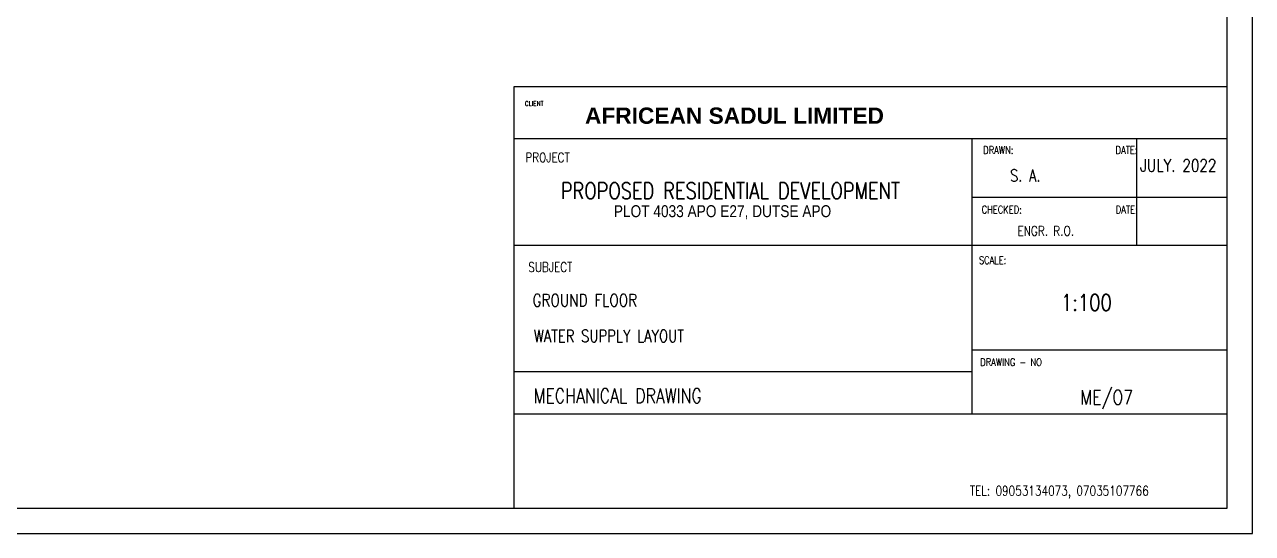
# Model space of a CAD drawing. Header units: inches. Extents: x 23 to 2032867, y 13 to 664695.
# Drawn here: x 450831 to 473491, y 480921 to 490317 of the extents above; entities that cross this region are included whole.
import ezdxf

# ---------------------------------------------------------------- set-up
doc = ezdxf.new("R2010")
doc.units = ezdxf.units.IN
doc.header["$MEASUREMENT"] = 0
for name, color, linetype in [('Annotation - Text', 7, 'Continuous'), ('GFROM', 7, 'Continuous'), ('LIAB', 8, 'Continuous'), ('Plotlyr150', 8, 'Continuous'), ('PLOTYR', 15, 'Continuous')]:
    doc.layers.add(name, color=color, linetype=linetype)
doc.styles.add('GENERATED_STYLE_3', font='arialbd.ttf')
doc.styles.add('SIMPLEX8', font='simplexd.shx', dxfattribs={"width": 0.8})

msp = doc.modelspace()

# ---------------------------------------------------------------- linework, layer by layer
at = {"layer": 'LIAB', "color": 7, "linetype": 'Continuous', "ltscale": 256.031999}
for p, q in [((473021.565, 481390.92), (473021.565, 507396.875)), ((473021.565, 489169.15), (459859.744, 489169.15)), ((459859.744, 489169.15), (459859.744, 481390.92)), ((459859.744, 488215.796), (473021.565, 488215.796)), ((468313.759, 488215.796), (468313.759, 483122.07)), ((471350.94, 488221.975), (471350.94, 486237.721)), ((473021.565, 487122.224), (468313.759, 487122.224)), ((473021.565, 486237.721), (459859.744, 486237.721)), ((468313.759, 484308.995), (473007.084, 484308.995)), ((459859.744, 483913.42), (468313.759, 483913.42)), ((473021.565, 483122.07), (459859.744, 483122.07)), ((435591.451, 481390.92), (473021.565, 481390.92))]:
    msp.add_line(p, q, dxfattribs=at)
at = {"layer": 'PLOTYR', "color": 1, "linetype": 'Continuous', "ltscale": 250}
for p, q in [((473490.987, 480921.498), (473490.987, 507866.297)), ((434998.417, 480921.498), (473490.987, 480921.498))]:
    msp.add_line(p, q, dxfattribs=at)

# ---------------------------------------------------------------- texts
at = {"layer": 'Annotation - Text', "linetype": 'Continuous', "lineweight": 20, "insert": (463902.413, 488785.011), "char_height": 300, "width": 7891.24482, "attachment_point": 2, "line_spacing_factor": 0.992596, "style": 'GENERATED_STYLE_3'}
msp.add_mtext('\\pi59.673;AFRICEAN SADUL LIMITED', dxfattribs=at)
at = {"layer": 'Annotation - Text', "color": 0, "linetype": 'Continuous', "lineweight": 20, "insert": (463647.16, 486981.515), "char_height": 220.29504, "width": 6419.9254, "attachment_point": 2, "line_spacing_factor": 0.992596, "style": 'GENERATED_STYLE_3'}
msp.add_mtext('\\pi43.81889; {\\fTechnicLite|b0|i0|c2|p2;PLOT 4033 APO E27, DUTSE APO }', dxfattribs=at)
at = {"layer": 'GFROM', "color": 7, "linetype": 'Continuous', "ltscale": 204.216, "style": 'SIMPLEX8', "width": 0.8}
for s, height, p in [('JULY. 2022', 229.5089, (471417.995, 487602.077, 30926.094)), ('PROPOSED RESIDENTIAL DEVELOPMENT', 301.23038, (460727.982, 487098.246, -5724.903)), ('GROUND FLOOR', 229.50886, (460207.022, 485111.98)), ('WATER SUPPLY LAYOUT', 223.13362, (460229.453, 484455.879))]:
    msp.add_text(s, height=height, dxfattribs=at).set_placement(p)
at = {"layer": 'Plotlyr150', "color": 7, "linetype": 'Continuous', "ltscale": 251.249999, "style": 'SIMPLEX8', "width": 0.8}
for s, height, p in [('CLIENT', 87.5604, (460064.217, 488813.487)), ('PROJECT', 175.1207, (460074.813, 487776.397)), ('DRAWN:                      DATE:', 140.09657, (468522.677, 487929.685)), ('CHECKED:                    DATE:', 140.09657, (468494.392, 486830.899)), ('SUBJECT', 175.1207, (460128.676, 485752.562)), ('SCALE:', 140.0966, (468443.394, 485896.007)), ('DRAWING - NO', 140.09657, (468467.82, 484014.391))]:
    msp.add_text(s, height=height, dxfattribs=at).set_placement(p)
at = {"layer": 'Plotlyr150', "color": 7, "linetype": 'Continuous', "ltscale": 306.324012, "style": 'SIMPLEX8', "width": 0.8}
for s, height, p in [('S. A.', 221.3121, (469017.859, 487420.465)), ('ENGR. R.O.', 177.0497, (469154.336, 486418.814)), ('1:100', 303.5832, (469957.374, 485033.638)), ('MECHANICAL DRAWING', 265.57453, (460224.014, 483329.752)), ('ME/O7', 265.5745, (470313.693, 483303.771)), ('TEL: 09053134073, 07035107766', 177.04969, (468274.798, 481621.143))]:
    msp.add_text(s, height=height, dxfattribs=at).set_placement(p)

doc.saveas('drawing.dxf')
